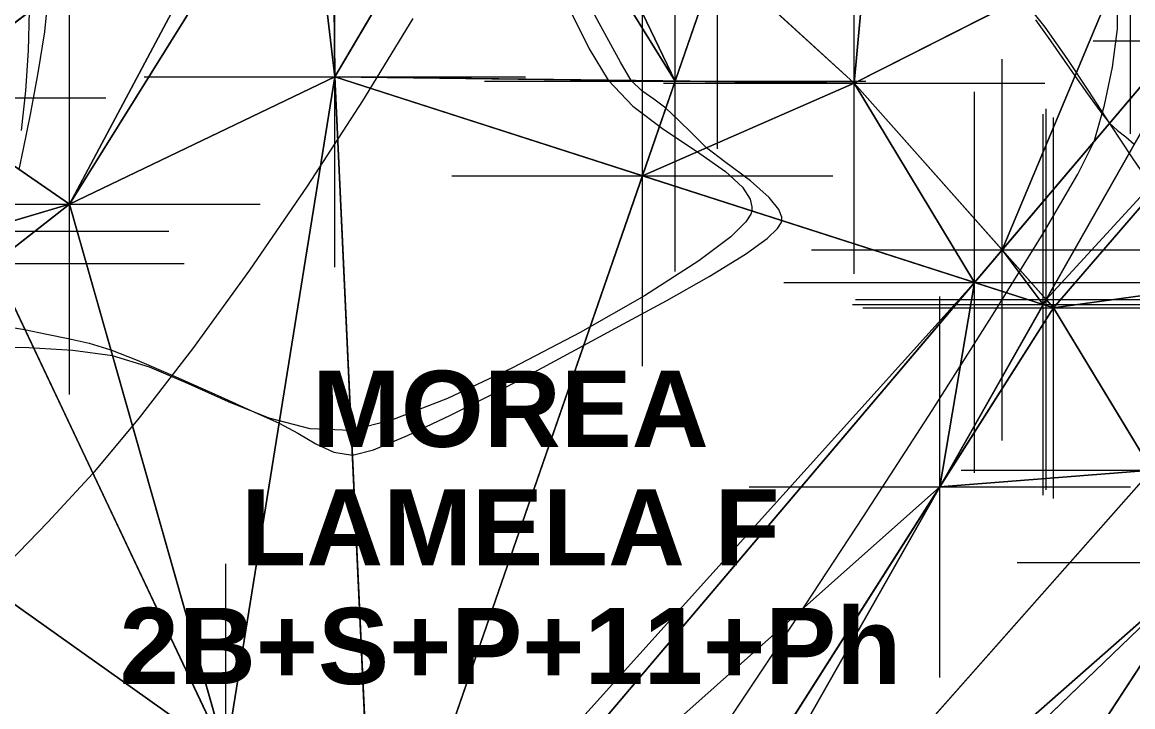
# Model space of a CAD drawing. Header units: metres. Extents: x 7511918 to 7512107, y 4692231 to 4692386.
# Drawn here: x 7511978.06 to 7511995.54, y 4692330.75 to 4692341.53 of the extents above; entities that cross this region are included whole.
import ezdxf

# ---------------------------------------------------------------- set-up
doc = ezdxf.new("R2010")
doc.units = ezdxf.units.M
for name, color, linetype, lineweight in [('A - Rrugë_Pen_No__1', 7, 'Continuous', 0), ('etazha', 7, 'Continuous', 0), ('germimi modeli izo hipse', 11, 'Continuous', 0), ('germimi modeli trek', 1, 'Continuous', 0), ('terreni  izohipset themelore', 211, 'Continuous', 0), ('terreni  pikat modelit', 133, 'Continuous', 0), ('terreni trek modelit', 132, 'Continuous', 0), ('vellimi  izo kryesore', 97, 'Continuous', 0), ('vellimi  pikat', 97, 'Continuous', 0), ('vellimi  trek', 97, 'Continuous', 0)]:
    doc.layers.add(name, color=color, linetype=linetype, lineweight=lineweight)
doc.styles.add('GENERATED_STYLE_1', font='arialbd.ttf')

msp = doc.modelspace()

# ---------------------------------------------------------------- linework, layer by layer
at = {"layer": 'A - Rrugë_Pen_No__1', "color": 5, "linetype": 'Continuous', "lineweight": 13}
msp.add_lwpolyline([(7512057.317, 4692328.478, -0.165277), (7512005.772, 4692339.077, -0.032931), (7511987.41, 4692351.797), (7511986.673, 4692352.201), (7511985.843, 4692352.338), (7511985.015, 4692352.192), (7511984.282, 4692351.78), (7511967.317, 4692338.154), (7511926.891, 4692305.686)], format="xyb", dxfattribs=at)
at = {"layer": 'germimi modeli izo hipse', "color": 11, "linetype": 'Continuous', "lineweight": 0, "elevation": 610}
for points in [[(7511989.015, 4692330.284), (7511990.16, 4692332.004), (7511991.303, 4692333.744), (7511992.384, 4692335.415), (7511993.346, 4692336.93), (7511994.129, 4692338.199), (7511994.677, 4692339.136), (7511994.931, 4692339.652), (7511995.094, 4692340.223), (7511995.222, 4692340.821), (7511995.298, 4692341.423), (7511995.302, 4692342.008)], [(7511984.212, 4692341.587), (7511983.42, 4692340.288), (7511982.547, 4692338.945), (7511981.639, 4692337.624), (7511980.743, 4692336.387), (7511979.906, 4692335.299), (7511979.174, 4692334.424), (7511978.469, 4692333.657), (7511977.693, 4692332.864)]]:
    msp.add_lwpolyline(points, dxfattribs=at)
at = {"layer": 'germimi modeli trek', "color": 1, "linetype": 'Continuous', "lineweight": 0}
for points in [[(7511959.685, 4692336.574, 617.578), (7511973.702, 4692343.821, 618.238), (7511979.813, 4692355.145, 619.718)], [(7511974.871, 4692343.519, 610.106), (7511983.234, 4692325.844, 609.9), (7511990.108, 4692345.718, 609.956)], [(7511983.234, 4692325.844, 609.9), (7511996.919, 4692341.999, 610.017), (7511990.108, 4692345.718, 609.956)], [(7511974.871, 4692343.519, 610.106), (7511969.891, 4692322.577, 609.961), (7511983.234, 4692325.844, 609.9)], [(7511983.234, 4692325.844, 609.9), (7511986.95, 4692324.418, 610.082), (7511996.919, 4692341.999, 610.017)], [(7511986.95, 4692324.418, 610.082), (7512000.244, 4692339.46, 610.039), (7511996.919, 4692341.999, 610.017)], [(7511986.95, 4692324.418, 610.082), (7511999.649, 4692317.729, 610.097), (7512000.244, 4692339.46, 610.039)]]:
    msp.add_3dface(points, dxfattribs=at)
at = {"layer": 'terreni  izohipset themelore', "color": 211, "linetype": 'Continuous', "lineweight": 0, "elevation": 619}
for points in [[(7511978.051, 4692339.825), (7511978.121, 4692340.448), (7511978.164, 4692341.082), (7511978.178, 4692341.7), (7511978.148, 4692342.313), (7511978.066, 4692343.187), (7511977.947, 4692344.219)], [(7511995.89, 4692338.881), (7511995.535, 4692339.392), (7511995.191, 4692339.916), (7511994.851, 4692340.442), (7511994.51, 4692340.958), (7511994.163, 4692341.451), (7511993.802, 4692341.909)], [(7511986.648, 4692341.786), (7511986.986, 4692341.107), (7511987.284, 4692340.615), (7511987.672, 4692340.207), (7511988.163, 4692339.837), (7511988.676, 4692339.498), (7511989.131, 4692339.178), (7511989.399, 4692338.929), (7511989.518, 4692338.744), (7511989.548, 4692338.62), (7511989.547, 4692338.557), (7511989.532, 4692338.507), (7511989.451, 4692338.383), (7511989.213, 4692338.151), (7511988.71, 4692337.771), (7511987.856, 4692337.222), (7511986.846, 4692336.642), (7511985.779, 4692336.085), (7511984.756, 4692335.606), (7511983.876, 4692335.26), (7511983.241, 4692335.1), (7511982.597, 4692335.126), (7511981.95, 4692335.295), (7511981.308, 4692335.55), (7511980.678, 4692335.836), (7511980.067, 4692336.096), (7511979.485, 4692336.275), (7511978.86, 4692336.361), (7511978.169, 4692336.399), (7511977.485, 4692336.417)]]:
    msp.add_lwpolyline(points, dxfattribs=at)
at = {"layer": 'terreni  pikat modelit', "color": 133, "linetype": 'Continuous', "lineweight": 0}
for p, q in [((7511982.982, 4692339.819, 619.6), (7511982.982, 4692341.519, 619.6)), ((7511991.155, 4692339.716, 618.46), (7511991.155, 4692341.416, 618.46)), ((7511982.132, 4692340.669, 619.6), (7511983.832, 4692340.669, 619.6)), ((7511990.305, 4692340.566, 618.46), (7511992.005, 4692340.566, 618.46)), ((7511978.806, 4692337.814, 619.238), (7511978.806, 4692339.514, 619.238)), ((7511977.956, 4692338.664, 619.238), (7511979.656, 4692338.664, 619.238)), ((7511994.295, 4692336.18, 618.566), (7511994.295, 4692337.88, 618.566)), ((7511993.445, 4692337.03, 618.566), (7511995.145, 4692337.03, 618.566))]:
    msp.add_line(p, q, dxfattribs=at)
at = {"layer": 'terreni trek modelit', "color": 132, "linetype": 'Continuous', "lineweight": 0}
for points in [[(7512032.862, 4692340.402, 620.979), (7511984.329, 4692372.808, 620.789), (7512001.076, 4692358.261, 620.755)], [(7511991.155, 4692340.566, 618.46), (7511992.4, 4692354.113, 620.492), (7511985.812, 4692345.462, 618.906)], [(7511991.155, 4692340.566, 618.46), (7512002.147, 4692346.142, 620.702), (7511992.4, 4692354.113, 620.492)], [(7511971.86, 4692347.574, 618.86), (7511961.304, 4692337.446, 617.641), (7511978.1, 4692349.784, 619.195)], [(7511978.1, 4692349.784, 619.195), (7511961.304, 4692337.446, 617.641), (7511964.056, 4692336.48, 617.849)], [(7511978.1, 4692349.784, 619.195), (7511964.056, 4692336.48, 617.849), (7511971.149, 4692336.384, 617.61)], [(7511982.942, 4692345.302, 619.942), (7511978.1, 4692349.784, 619.195), (7511971.149, 4692336.384, 617.61)], [(7511994.295, 4692337.03, 618.566), (7512002.147, 4692346.142, 620.702), (7511991.155, 4692340.566, 618.46)], [(7511996.72, 4692333.022, 618.474), (7512002.147, 4692346.142, 620.702), (7511994.295, 4692337.03, 618.566)], [(7511982.982, 4692340.669, 619.6), (7511985.812, 4692345.462, 618.906), (7511982.942, 4692345.302, 619.942)], [(7511982.982, 4692340.669, 619.6), (7511991.155, 4692340.566, 618.46), (7511985.812, 4692345.462, 618.906)], [(7511971.149, 4692336.384, 617.61), (7511978.806, 4692338.664, 619.238), (7511982.942, 4692345.302, 619.942)], [(7511978.806, 4692338.664, 619.238), (7511982.982, 4692340.669, 619.6), (7511982.942, 4692345.302, 619.942)], [(7511978.806, 4692338.664, 619.238), (7511983.911, 4692320.696, 617.448), (7511982.982, 4692340.669, 619.6)], [(7511982.982, 4692340.669, 619.6), (7511994.295, 4692337.03, 618.566), (7511991.155, 4692340.566, 618.46)], [(7511982.982, 4692340.669, 619.6), (7511983.911, 4692320.696, 617.448), (7511994.295, 4692337.03, 618.566)], [(7511974.176, 4692335.037, 618.81), (7511978.806, 4692338.664, 619.238), (7511971.149, 4692336.384, 617.61)], [(7511974.176, 4692335.037, 618.81), (7511983.911, 4692320.696, 617.448), (7511978.806, 4692338.664, 619.238)], [(7511983.911, 4692320.696, 617.448), (7511996.72, 4692333.022, 618.474), (7511994.295, 4692337.03, 618.566)], [(7511974.176, 4692335.037, 618.81), (7511967.613, 4692332.517, 617.572), (7511979.964, 4692319.184, 617.566)], [(7511974.176, 4692335.037, 618.81), (7511979.964, 4692319.184, 617.566), (7511983.911, 4692320.696, 617.448)], [(7511983.911, 4692320.696, 617.448), (7511987.945, 4692319.578, 617.887), (7511996.72, 4692333.022, 618.474)], [(7511998.396, 4692326.819, 618.428), (7511996.72, 4692333.022, 618.474), (7511987.945, 4692319.578, 617.887)], [(7511967.613, 4692332.517, 617.572), (7511977.643, 4692317.311, 617.22), (7511979.964, 4692319.184, 617.566)]]:
    msp.add_3dface(points, dxfattribs=at)
at = {"layer": 'vellimi  izo kryesore', "color": 97, "linetype": 'Continuous', "lineweight": 0, "elevation": -9}
for points in [[(7511978.001, 4692344.781), (7511978.091, 4692344.532), (7511978.18, 4692344.276), (7511978.252, 4692344.007), (7511978.306, 4692343.718), (7511978.367, 4692343.323), (7511978.423, 4692342.865), (7511978.459, 4692342.382), (7511978.465, 4692341.917), (7511978.414, 4692341.379), (7511978.31, 4692340.729), (7511978.186, 4692340.077), (7511978.076, 4692339.533), (7511978.012, 4692339.21)], [(7511977.679, 4692336.756), (7511978.102, 4692336.69), (7511978.452, 4692336.618), (7511978.786, 4692336.55), (7511979.116, 4692336.473), (7511979.457, 4692336.372), (7511979.872, 4692336.209), (7511980.473, 4692335.949), (7511981.131, 4692335.654), (7511981.717, 4692335.388), (7511982.105, 4692335.213), (7511982.401, 4692335.058), (7511982.683, 4692334.891), (7511982.965, 4692334.76), (7511983.259, 4692334.709), (7511983.591, 4692334.795), (7511984.129, 4692335.019), (7511984.802, 4692335.339), (7511985.536, 4692335.71), (7511986.259, 4692336.091), (7511986.898, 4692336.438), (7511987.524, 4692336.777), (7511988.208, 4692337.148), (7511988.874, 4692337.523), (7511989.447, 4692337.876), (7511989.789, 4692338.123), (7511989.952, 4692338.28), (7511990.008, 4692338.368), (7511990.018, 4692338.406), (7511990.016, 4692338.461), (7511989.971, 4692338.58), (7511989.821, 4692338.77), (7511989.525, 4692339.031), (7511989.119, 4692339.331), (7511988.833, 4692339.552), (7511988.606, 4692339.775), (7511988.388, 4692339.989), (7511988.19, 4692340.174), (7511988.002, 4692340.318), (7511987.816, 4692340.45), (7511987.649, 4692340.61), (7511987.478, 4692340.898), (7511987.142, 4692341.514), (7511986.712, 4692342.323)], [(7511994.008, 4692341.567), (7511994.248, 4692341.234), (7511994.46, 4692340.926), (7511994.629, 4692340.682), (7511994.829, 4692340.402), (7511995.022, 4692340.132), (7511995.174, 4692339.94), (7511995.302, 4692339.824), (7511995.434, 4692339.722), (7511995.562, 4692339.606)]]:
    msp.add_lwpolyline(points, dxfattribs=at)
at = {"layer": 'vellimi  pikat', "color": 97, "linetype": 'Continuous', "lineweight": 0}
for p, q in [((7511995.504, 4692339.772, -9.343), (7511995.504, 4692345.772, -9.343)), ((7511989.007, 4692339.534, -8.692), (7511989.007, 4692345.534, -8.692)), ((7511982.982, 4692337.669, -9.6), (7511982.982, 4692343.669, -9.6)), ((7511988.338, 4692337.601, -8.911), (7511988.338, 4692343.601, -8.911)), ((7511991.155, 4692337.566, -8.494), (7511991.155, 4692343.566, -8.494)), ((7511987.823, 4692336.112, -9.22), (7511987.823, 4692342.112, -9.22)), ((7511978.806, 4692335.664, -9.206), (7511978.806, 4692341.664, -9.206)), ((7511994.919, 4692341.235, -9.528), (7512000.919, 4692341.235, -9.528)), ((7511993.484, 4692334.944, -8.551), (7511993.484, 4692340.944, -8.551)), ((7511979.982, 4692340.669, -9.6), (7511985.982, 4692340.669, -9.6)), ((7511985.338, 4692340.601, -8.911), (7511991.338, 4692340.601, -8.911)), ((7511988.155, 4692340.566, -8.494), (7511994.155, 4692340.566, -8.494)), ((7511973.377, 4692340.337, -8.575), (7511979.377, 4692340.337, -8.575)), ((7511993.049, 4692334.431, -8.696), (7511993.049, 4692340.431, -8.696)), ((7511994.177, 4692334.163, -8.527), (7511994.177, 4692340.163, -8.527)), ((7511994.131, 4692334.083, -8.546), (7511994.131, 4692340.083, -8.546)), ((7511994.295, 4692334.03, -8.53), (7511994.295, 4692340.03, -8.53)), ((7511984.823, 4692339.112, -9.22), (7511990.823, 4692339.112, -9.22)), ((7511975.806, 4692338.664, -9.206), (7511981.806, 4692338.664, -9.206)), ((7511974.37, 4692338.237, -8.888), (7511980.37, 4692338.237, -8.888)), ((7511990.484, 4692337.944, -8.551), (7511996.484, 4692337.944, -8.551)), ((7511974.611, 4692337.728, -9.089), (7511980.611, 4692337.728, -9.089)), ((7511990.049, 4692337.431, -8.696), (7511996.049, 4692337.431, -8.696)), ((7511992.504, 4692331.212, -8.327), (7511992.504, 4692337.212, -8.327)), ((7511991.131, 4692337.083, -8.546), (7511997.131, 4692337.083, -8.546)), ((7511991.177, 4692337.163, -8.527), (7511997.177, 4692337.163, -8.527)), ((7511991.295, 4692337.03, -8.53), (7511997.295, 4692337.03, -8.53)), ((7511992.84, 4692334.477, -8.454), (7511998.84, 4692334.477, -8.454)), ((7511989.504, 4692334.212, -8.327), (7511995.504, 4692334.212, -8.327)), ((7511981.268, 4692327, -8.426), (7511981.268, 4692333, -8.426)), ((7511993.72, 4692333.022, -8.417), (7511999.72, 4692333.022, -8.417))]:
    msp.add_line(p, q, dxfattribs=at)
at = {"layer": 'vellimi  trek', "color": 97, "linetype": 'Continuous', "lineweight": 0}
for points in [[(7511982.947, 4692344.685, -9.87), (7511982.982, 4692340.669, -9.6), (7511985.577, 4692345.064, -8.963)], [(7511988.338, 4692340.601, -8.911), (7511985.577, 4692345.064, -8.963), (7511982.982, 4692340.669, -9.6)], [(7511988.338, 4692340.601, -8.911), (7511986.155, 4692345.148, -8.882), (7511985.577, 4692345.064, -8.963)], [(7511988.338, 4692340.601, -8.911), (7511989.007, 4692342.534, -8.692), (7511986.155, 4692345.148, -8.882)], [(7511989.007, 4692342.534, -8.692), (7511991.155, 4692340.566, -8.494), (7511991.556, 4692344.927, -9.145)], [(7511991.556, 4692344.927, -9.145), (7511991.155, 4692340.566, -8.494), (7511995.504, 4692342.772, -9.343)], [(7511974.871, 4692343.519, -8.352), (7511976.377, 4692340.337, -8.575), (7511981.932, 4692344.538, -9.706)], [(7511978.806, 4692338.664, -9.206), (7511981.932, 4692344.538, -9.706), (7511976.377, 4692340.337, -8.575)], [(7511978.806, 4692338.664, -9.206), (7511982.519, 4692344.623, -9.839), (7511981.932, 4692344.538, -9.706)], [(7511978.806, 4692338.664, -9.206), (7511982.982, 4692340.669, -9.6), (7511982.519, 4692344.623, -9.839)], [(7511982.519, 4692344.623, -9.839), (7511982.982, 4692340.669, -9.6), (7511982.947, 4692344.685, -9.87)], [(7511993.484, 4692337.944, -8.551), (7511995.504, 4692342.772, -9.343), (7511991.155, 4692340.566, -8.494)], [(7511996.919, 4692341.999, -9.463), (7511995.504, 4692342.772, -9.343), (7511993.484, 4692337.944, -8.551)], [(7511988.338, 4692340.601, -8.911), (7511991.155, 4692340.566, -8.494), (7511989.007, 4692342.534, -8.692)], [(7511996.919, 4692341.999, -9.463), (7511993.484, 4692337.944, -8.551), (7511994.177, 4692337.163, -8.527)], [(7511996.919, 4692341.999, -9.463), (7511994.177, 4692337.163, -8.527), (7511997.919, 4692341.235, -9.528)], [(7511997.919, 4692341.235, -9.528), (7511994.177, 4692337.163, -8.527), (7511994.295, 4692337.03, -8.53)], [(7511997.919, 4692341.235, -9.528), (7511994.295, 4692337.03, -8.53), (7511998.626, 4692337.629, -9.212)], [(7511978.806, 4692338.664, -9.206), (7511981.268, 4692330, -8.426), (7511982.982, 4692340.669, -9.6)], [(7511982.982, 4692340.669, -9.6), (7511981.268, 4692330, -8.426), (7511983.62, 4692326.959, -8.22)], [(7511987.823, 4692339.112, -9.22), (7511988.338, 4692340.601, -8.911), (7511982.982, 4692340.669, -9.6)], [(7511982.982, 4692340.669, -9.6), (7511983.62, 4692326.959, -8.22), (7511987.823, 4692339.112, -9.22)], [(7511987.823, 4692339.112, -9.22), (7511991.155, 4692340.566, -8.494), (7511988.338, 4692340.601, -8.911)], [(7511993.049, 4692337.431, -8.696), (7511991.155, 4692340.566, -8.494), (7511987.823, 4692339.112, -9.22)], [(7511993.049, 4692337.431, -8.696), (7511993.484, 4692337.944, -8.551), (7511991.155, 4692340.566, -8.494)], [(7511977.37, 4692338.237, -8.888), (7511978.806, 4692338.664, -9.206), (7511976.377, 4692340.337, -8.575)], [(7511993.049, 4692337.431, -8.696), (7511987.823, 4692339.112, -9.22), (7511983.62, 4692326.959, -8.22)], [(7511977.37, 4692338.237, -8.888), (7511977.611, 4692337.728, -9.089), (7511978.806, 4692338.664, -9.206)], [(7511977.611, 4692337.728, -9.089), (7511981.268, 4692330, -8.426), (7511978.806, 4692338.664, -9.206)], [(7511994.131, 4692337.083, -8.546), (7511993.484, 4692337.944, -8.551), (7511993.049, 4692337.431, -8.696)], [(7511994.131, 4692337.083, -8.546), (7511994.177, 4692337.163, -8.527), (7511993.484, 4692337.944, -8.551)], [(7511977.611, 4692337.728, -9.089), (7511974.176, 4692335.037, -8.772), (7511981.268, 4692330, -8.426)], [(7511995.84, 4692334.477, -8.454), (7511998.626, 4692337.629, -9.212), (7511994.295, 4692337.03, -8.53)], [(7511993.049, 4692337.431, -8.696), (7511983.62, 4692326.959, -8.22), (7511983.649, 4692326.334, -8.152)], [(7511983.649, 4692326.334, -8.152), (7511992.504, 4692334.212, -8.327), (7511993.049, 4692337.431, -8.696)], [(7511992.504, 4692334.212, -8.327), (7511994.131, 4692337.083, -8.546), (7511993.049, 4692337.431, -8.696)], [(7511992.504, 4692334.212, -8.327), (7511994.295, 4692337.03, -8.53), (7511994.131, 4692337.083, -8.546)], [(7511992.504, 4692334.212, -8.327), (7511995.84, 4692334.477, -8.454), (7511994.295, 4692337.03, -8.53)], [(7511994.131, 4692337.083, -8.546), (7511994.295, 4692337.03, -8.53), (7511994.177, 4692337.163, -8.527)], [(7511974.176, 4692335.037, -8.772), (7511978, 4692324.563, -8.064), (7511980.818, 4692325.252, -7.97)], [(7511980.818, 4692325.252, -7.97), (7511981.268, 4692330, -8.426), (7511974.176, 4692335.037, -8.772)], [(7511986.95, 4692324.418, -7.645), (7511996.72, 4692333.022, -8.417), (7511995.84, 4692334.477, -8.454)], [(7511995.84, 4692334.477, -8.454), (7511992.504, 4692334.212, -8.327), (7511986.95, 4692324.418, -7.645)], [(7511983.649, 4692326.334, -8.152), (7511986.409, 4692324.626, -7.661), (7511992.504, 4692334.212, -8.327)], [(7511986.95, 4692324.418, -7.645), (7511992.504, 4692334.212, -8.327), (7511986.409, 4692324.626, -7.661)], [(7511987.486, 4692324.136, -7.652), (7511996.72, 4692333.022, -8.417), (7511986.95, 4692324.418, -7.645)], [(7511996.72, 4692333.022, -8.417), (7511987.486, 4692324.136, -7.652), (7511990.041, 4692322.79, -7.942)], [(7511996.72, 4692333.022, -8.417), (7511990.041, 4692322.79, -7.942), (7511998.396, 4692326.819, -8.355)]]:
    msp.add_3dface(points, dxfattribs=at)

# ---------------------------------------------------------------- texts
at = {"layer": 'etazha', "color": 0, "insert": (7511985.747, 4692331.09, 617), "char_height": 1.2, "attachment_point": 8, "line_spacing_factor": 0.933377, "style": 'GENERATED_STYLE_1'}
msp.add_mtext('\\A1;MOREA\\PLAMELA F\\P2B+S+P+11+Ph', dxfattribs=at)

doc.saveas('drawing.dxf')
